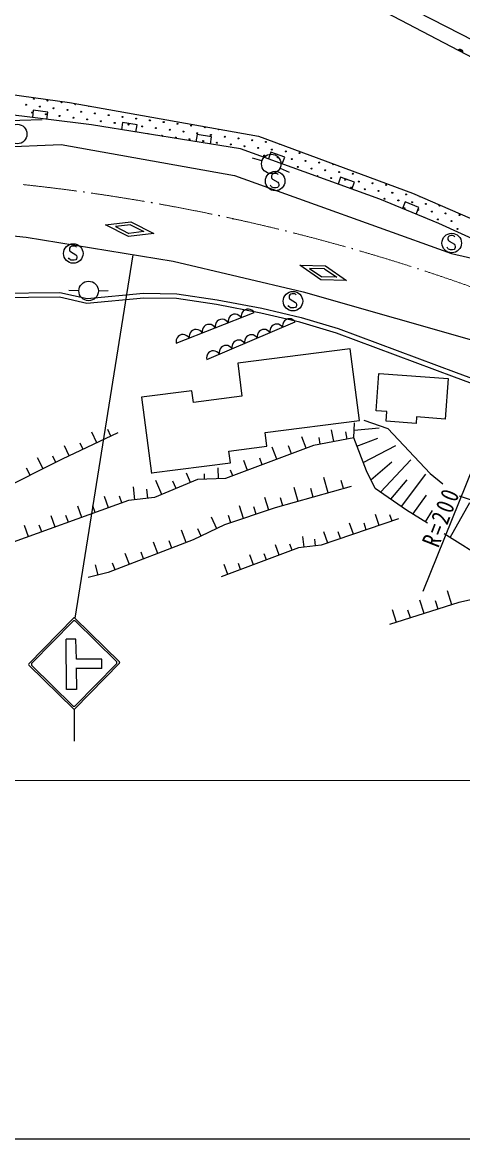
# Model space of a CAD drawing. Units: millimetres, scale not verified. Extents: x 40000 to 680000, y 20000 to 380000.
# Drawn here: x 275032 to 319958, y 205000 to 318812 of the extents above; entities that cross this region are included whole.
import ezdxf

# ---------------------------------------------------------------- set-up
doc = ezdxf.new("R2010")
doc.units = ezdxf.units.MM
doc.header["$LTSCALE"] = 1000
doc.linetypes.add('CHAIN', pattern=[18.5, 12, -1.5, 3.5, -1.5])
for name, color, linetype, lineweight in [('M-BGD', 7, 'Continuous', 25), ('M-BMK', 2, 'CHAIN', 13), ('M-STR-HTXT', 7, 'Continuous', 13), ('M-STR-STRC', 7, 'Continuous', 25), ('M-TTL-BAND', 7, 'Continuous', 25)]:
    doc.layers.add(name, color=color, linetype=linetype, lineweight=lineweight)
doc.styles.add('ＭＳ ゴシック', font='')
doc.styles.get('ＭＳ ゴシック').set_extended_font_data('MS Gothic')

msp = doc.modelspace()

# ---------------------------------------------------------------- linework, layer by layer
at = {"layer": 'M-BGD'}
for p, q in [((302955, 326272), (329204, 312751)), ((328347, 311328), (303721, 324221)), ((319494, 315963), (319539, 316004)), ((319937, 315731), (319494, 315963)), ((319520, 315985), (319941, 315764)), ((319539, 316004), (319587, 316034)), ((319944, 315798), (319545, 316006)), ((319577, 316025), (319941, 315835)), ((319587, 316034), (319655, 316060)), ((319935, 315873), (319613, 316042)), ((319654, 316055), (319922, 315915)), ((319655, 316060), (319718, 316061)), ((319718, 316061), (319779, 316051)), ((319885, 315970), (319720, 316056)), ((319779, 316051), (319848, 316015)), ((319848, 316015), (319891, 315971)), ((319891, 315971), (319926, 315919)), ((319926, 315919), (319943, 315847)), ((319947, 315790), (319937, 315731)), ((319943, 315847), (319947, 315790)), ((271737, 311743), (279837, 310639)), ((282082, 308351), (271524, 309676)), ((276152, 309851), (276059, 309107)), ((277640, 309664), (276152, 309851)), ((277547, 308920), (277640, 309664)), ((279837, 310639), (299134, 307215)), ((262626, 308458), (277058, 308920)), ((285262, 308601), (285143, 307861)), ((286743, 308364), (285262, 308601)), ((297291, 305913), (282082, 308351)), ((286624, 307623), (286743, 308364)), ((292867, 307382), (292748, 306641)), ((294348, 307144), (292867, 307382)), ((270238, 305992), (278982, 306343)), ((278982, 306343), (296681, 303194)), ((294229, 306404), (294348, 307144)), ((299134, 307215), (314839, 301394)), ((311498, 300776), (297291, 305913)), ((300392, 305589), (300137, 304884)), ((301803, 305079), (300392, 305589)), ((301548, 304374), (301803, 305079)), ((299472, 304677), (298518, 304977)), ((301335, 303960), (302244, 303543)), ((296681, 303194), (318801, 295237)), ((300451, 303174), (300445, 303059)), ((300445, 303059), (300449, 302984)), ((300449, 302984), (300488, 302884)), ((300517, 303283), (300451, 303174)), ((300488, 302884), (300558, 302828)), ((300627, 303358), (300517, 303283)), ((300558, 302828), (301100, 302508)), ((300758, 303391), (300627, 303358)), ((300913, 303390), (300758, 303391)), ((301017, 303369), (300913, 303390)), ((301092, 303333), (301017, 303369)), ((301147, 303273), (301092, 303333)), ((307496, 303020), (307241, 302315)), ((308906, 302510), (307496, 303020)), ((300421, 302084), (300352, 302200)), ((300501, 302009), (300421, 302084)), ((300595, 301963), (300501, 302009)), ((300695, 301947), (300595, 301963)), ((300925, 301945), (300695, 301947)), ((301080, 301989), (300925, 301945)), ((301151, 302078), (301080, 301989)), ((301100, 302508), (301159, 302418)), ((301187, 302173), (301151, 302078)), ((301159, 302418), (301198, 302293)), ((301198, 302293), (301187, 302173)), ((308651, 301805), (308906, 302510)), ((317514, 298303), (311498, 300776)), ((314097, 300518), (313812, 299825)), ((315484, 299948), (314097, 300518)), ((314839, 301394), (327947, 295714)), ((315199, 299254), (315484, 299948)), ((262067, 298243), (275423, 296904)), ((283518, 298161), (286110, 298466)), ((286110, 298466), (288442, 297294)), ((328432, 293333), (317514, 298303)), ((285850, 296989), (283518, 298161)), ((286055, 298158), (284546, 297980)), ((284546, 297980), (285904, 297297)), ((288442, 297294), (285850, 296989)), ((287414, 297475), (285904, 297297)), ((286055, 298158), (287414, 297475)), ((318765, 297068), (318635, 297034)), ((318920, 297066), (318765, 297068)), ((319025, 297046), (318920, 297066)), ((275423, 296904), (290438, 294450)), ((280026, 295972), (279915, 295898)), ((280156, 296006), (280026, 295972)), ((280311, 296005), (280156, 296006)), ((280416, 295984), (280311, 296005)), ((280490, 295948), (280416, 295984)), ((280545, 295888), (280490, 295948)), ((318458, 296850), (318452, 296736)), ((318452, 296736), (318456, 296660)), ((318456, 296660), (318495, 296560)), ((318524, 296960), (318458, 296850)), ((318495, 296560), (318565, 296505)), ((318635, 297034), (318524, 296960)), ((318565, 296505), (319107, 296185)), ((319099, 297010), (319025, 297046)), ((319154, 296949), (319099, 297010)), ((319107, 296185), (319166, 296094)), ((319166, 296094), (319205, 295969)), ((319205, 295969), (319194, 295849)), ((279819, 294699), (279750, 294815)), ((279849, 295789), (279843, 295674)), ((279843, 295674), (279847, 295599)), ((279847, 295599), (279886, 295498)), ((279915, 295898), (279849, 295789)), ((279886, 295498), (279956, 295443)), ((279956, 295443), (280498, 295123)), ((280498, 295123), (280557, 295032)), ((280585, 294787), (280549, 294693)), ((280557, 295032), (280596, 294907)), ((280596, 294907), (280585, 294787)), ((318428, 295761), (318359, 295876)), ((318508, 295685), (318428, 295761)), ((318602, 295639), (318508, 295685)), ((318702, 295623), (318602, 295639)), ((318932, 295621), (318702, 295623)), ((318801, 295237), (329477, 292822)), ((319088, 295665), (318932, 295621)), ((319158, 295754), (319088, 295665)), ((319194, 295849), (319158, 295754)), ((279899, 294623), (279819, 294699)), ((279993, 294577), (279899, 294623)), ((280093, 294562), (279993, 294577)), ((280323, 294559), (280093, 294562)), ((280479, 294603), (280323, 294559)), ((280549, 294693), (280479, 294603)), ((290438, 294450), (303676, 291339)), ((305501, 292559), (303353, 294041)), ((303353, 294041), (305962, 293987)), ((305866, 293689), (304346, 293720)), ((304346, 293720), (305598, 292857)), ((305866, 293689), (307117, 292825)), ((305962, 293987), (308111, 292504)), ((308111, 292504), (305501, 292559)), ((307117, 292825), (305598, 292857)), ((280794, 291445), (279794, 291462)), ((282794, 291450), (283793, 291473)), ((260145, 291077), (278873, 291278)), ((278820, 290778), (260153, 290577)), ((281604, 290147), (278820, 290778)), ((278873, 291278), (281636, 290652)), ((287431, 290703), (281604, 290147)), ((281636, 290652), (287412, 291203)), ((287412, 291203), (290794, 291143)), ((290752, 290643), (287431, 290703)), ((294841, 290032), (290752, 290643)), ((290794, 291143), (294924, 290525)), ((294924, 290525), (299456, 289663)), ((302265, 290926), (302259, 290811)), ((302259, 290811), (302263, 290736)), ((302263, 290736), (302302, 290636)), ((302331, 291036), (302265, 290926)), ((302302, 290636), (302372, 290580)), ((302441, 291110), (302331, 291036)), ((302372, 290580), (302914, 290261)), ((302571, 291144), (302441, 291110)), ((302726, 291142), (302571, 291144)), ((302831, 291121), (302726, 291142)), ((302906, 291086), (302831, 291121)), ((302960, 291025), (302906, 291086)), ((302914, 290261), (302973, 290170)), ((303676, 291339), (328630, 284214)), ((290724, 286111), (298701, 289221)), ((299351, 289173), (294841, 290032)), ((297463, 289232), (297391, 289036)), ((297579, 289369), (297463, 289232)), ((297715, 289480), (297579, 289369)), ((297921, 289560), (297715, 289480)), ((298097, 289571), (297921, 289560)), ((298274, 289549), (298097, 289571)), ((298461, 289453), (298274, 289549)), ((298591, 289354), (298461, 289453)), ((298701, 289221), (298591, 289354)), ((303346, 288229), (299351, 289173)), ((299456, 289663), (303474, 288712)), ((302235, 289837), (302166, 289952)), ((302314, 289761), (302235, 289837)), ((302409, 289715), (302314, 289761)), ((302509, 289699), (302409, 289715)), ((302739, 289697), (302509, 289699)), ((302894, 289741), (302739, 289697)), ((302965, 289830), (302894, 289741)), ((303001, 289925), (302965, 289830)), ((302973, 290170), (303012, 290045)), ((303012, 290045), (303001, 289925)), ((327419, 289357), (315886, 260799)), ((293933, 288005), (293727, 287925)), ((293841, 284446), (302884, 288269)), ((294109, 288016), (293933, 288005)), ((294286, 287994), (294109, 288016)), ((294473, 287898), (294286, 287994)), ((294732, 287999), (294706, 287840)), ((294805, 288196), (294732, 287999)), ((294920, 288332), (294805, 288196)), ((295057, 288443), (294920, 288332)), ((295263, 288524), (295057, 288443)), ((295438, 288535), (295263, 288524)), ((295616, 288512), (295438, 288535)), ((295802, 288416), (295616, 288512)), ((295933, 288318), (295802, 288416)), ((296042, 288184), (295933, 288318)), ((296061, 288517), (296036, 288358)), ((296036, 288358), (296042, 288184)), ((296134, 288714), (296061, 288517)), ((296249, 288851), (296134, 288714)), ((296386, 288962), (296249, 288851)), ((296592, 289042), (296386, 288962)), ((296768, 289053), (296592, 289042)), ((296945, 289030), (296768, 289053)), ((297132, 288935), (296945, 289030)), ((297262, 288836), (297132, 288935)), ((297371, 288703), (297262, 288836)), ((297391, 289036), (297365, 288876)), ((297365, 288876), (297371, 288703)), ((300617, 287950), (300485, 287837)), ((300817, 288035), (300617, 287950)), ((300989, 288050), (300817, 288035)), ((301164, 288033), (300989, 288050)), ((301350, 287944), (301164, 288033)), ((301602, 288051), (301581, 287893)), ((301668, 288246), (301602, 288051)), ((301777, 288384), (301668, 288246)), ((301909, 288496), (301777, 288384)), ((302109, 288581), (301909, 288496)), ((302281, 288597), (302109, 288581)), ((302456, 288579), (302281, 288597)), ((302642, 288490), (302456, 288579)), ((302773, 288397), (302642, 288490)), ((302884, 288269), (302773, 288397)), ((307097, 287135), (303346, 288229)), ((303474, 288712), (307255, 287609)), ((291068, 286888), (290932, 286777)), ((291274, 286969), (291068, 286888)), ((291450, 286980), (291274, 286969)), ((291627, 286957), (291450, 286980)), ((291814, 286861), (291627, 286957)), ((291944, 286763), (291814, 286861)), ((292073, 286962), (292047, 286803)), ((292146, 287159), (292073, 286962)), ((292261, 287296), (292146, 287159)), ((292398, 287407), (292261, 287296)), ((292604, 287487), (292398, 287407)), ((292779, 287498), (292604, 287487)), ((292957, 287475), (292779, 287498)), ((293143, 287379), (292957, 287475)), ((293274, 287281), (293143, 287379)), ((293383, 287148), (293274, 287281)), ((293403, 287481), (293377, 287321)), ((293377, 287321), (293383, 287148)), ((293475, 287677), (293403, 287481)), ((293590, 287814), (293475, 287677)), ((293727, 287925), (293590, 287814)), ((294603, 287799), (294473, 287898)), ((294713, 287666), (294603, 287799)), ((294706, 287840), (294713, 287666)), ((298033, 286858), (297902, 286745)), ((298233, 286942), (298033, 286858)), ((298406, 286958), (298233, 286942)), ((298581, 286941), (298406, 286958)), ((298767, 286852), (298581, 286941)), ((298897, 286759), (298767, 286852)), ((299018, 286958), (298997, 286801)), ((299084, 287154), (299018, 286958)), ((299194, 287291), (299084, 287154)), ((299325, 287404), (299194, 287291)), ((299525, 287488), (299325, 287404)), ((299697, 287504), (299525, 287488)), ((299872, 287487), (299697, 287504)), ((300058, 287398), (299872, 287487)), ((300189, 287305), (300058, 287398)), ((300300, 287177), (300189, 287305)), ((300310, 287504), (300289, 287347)), ((300289, 287347), (300300, 287177)), ((300376, 287700), (300310, 287504)), ((300485, 287837), (300376, 287700)), ((301481, 287851), (301350, 287944)), ((301592, 287723), (301481, 287851)), ((301581, 287893), (301592, 287723)), ((319117, 282633), (307097, 287135)), ((307255, 287609), (319292, 283101)), ((290744, 286444), (290718, 286284)), ((290718, 286284), (290724, 286111)), ((290816, 286641), (290744, 286444)), ((290932, 286777), (290816, 286641)), ((292054, 286629), (291944, 286763)), ((292047, 286803), (292054, 286629)), ((295450, 285765), (295318, 285653)), ((295650, 285850), (295450, 285765)), ((295822, 285866), (295650, 285850)), ((295997, 285848), (295822, 285866)), ((296183, 285759), (295997, 285848)), ((296314, 285666), (296183, 285759)), ((296435, 285866), (296414, 285708)), ((296414, 285708), (296425, 285538)), ((296501, 286061), (296435, 285866)), ((296610, 286199), (296501, 286061)), ((296741, 286311), (296610, 286199)), ((296942, 286396), (296741, 286311)), ((297114, 286412), (296942, 286396)), ((297289, 286394), (297114, 286412)), ((297475, 286305), (297289, 286394)), ((297606, 286212), (297475, 286305)), ((297717, 286084), (297606, 286212)), ((297727, 286412), (297706, 286255)), ((297706, 286255), (297717, 286084)), ((297793, 286607), (297727, 286412)), ((297902, 286745), (297793, 286607)), ((299009, 286630), (298897, 286759)), ((298997, 286801), (299009, 286630)), ((293851, 284773), (293830, 284616)), ((293830, 284616), (293841, 284446)), ((293917, 284969), (293851, 284773)), ((294026, 285106), (293917, 284969)), ((294158, 285219), (294026, 285106)), ((294358, 285304), (294158, 285219)), ((294530, 285319), (294358, 285304)), ((294705, 285302), (294530, 285319)), ((294891, 285213), (294705, 285302)), ((295022, 285120), (294891, 285213)), ((295133, 284992), (295022, 285120)), ((295143, 285320), (295122, 285162)), ((295122, 285162), (295133, 284992)), ((295209, 285515), (295143, 285320)), ((295318, 285653), (295209, 285515)), ((296425, 285538), (296314, 285666)), ((308481, 285531), (297010, 284060)), ((309419, 278220), (308481, 285531)), ((297010, 284060), (297443, 280688)), ((311115, 279214), (311403, 283021)), ((311448, 283020), (318492, 282489)), ((318492, 282489), (318181, 278360)), ((346666, 272389), (319117, 282633)), ((319292, 283101), (346843, 272857)), ((292325, 281258), (287204, 280602)), ((292480, 280052), (292325, 281258)), ((287204, 280602), (288201, 272825)), ((297443, 280688), (292480, 280052)), ((312236, 279129), (311115, 279214)), ((312162, 278156), (312236, 279129)), ((299799, 276986), (309419, 278220)), ((308851, 276462), (308916, 277978)), ((309871, 278248), (312326, 277392)), ((315201, 277927), (312162, 278156)), ((315251, 278581), (315201, 277927)), ((318181, 278360), (315251, 278581)), ((284765, 276961), (279105, 274264)), ((282642, 275950), (282127, 277032)), ((284057, 276624), (283740, 277291)), ((299977, 275594), (299799, 276986)), ((306800, 276070), (306574, 277254)), ((308168, 276331), (308026, 277073)), ((308884, 277220), (311440, 277480)), ((312326, 277392), (316654, 272827)), ((279812, 274601), (279324, 275627)), ((281227, 275276), (280926, 275908)), ((304749, 275678), (295759, 272288)), ((296118, 275099), (299977, 275594)), ((301003, 274266), (300535, 275507)), ((302502, 274831), (302194, 275647)), ((304000, 275396), (303563, 276556)), ((308851, 276462), (304749, 275678)), ((305433, 275809), (305304, 276487)), ((310144, 273083), (308851, 276462)), ((309174, 275617), (311303, 276431)), ((309821, 273927), (313154, 275676)), ((277145, 273284), (276580, 274414)), ((278451, 273938), (278138, 274565)), ((296271, 273905), (296118, 275099)), ((299505, 273701), (299252, 274370)), ((279105, 274264), (272572, 270997)), ((275838, 272631), (275474, 273359)), ((288202, 272870), (296271, 273905)), ((295048, 272270), (295020, 273376)), ((296508, 272571), (296285, 273162)), ((298006, 273136), (297633, 274126)), ((310593, 272185), (312729, 273994)), ((311575, 270919), (314666, 274197)), ((292916, 272217), (288515, 270376)), ((289249, 270683), (288656, 272100)), ((290716, 271296), (290404, 272042)), ((292182, 271910), (291788, 272853)), ((295759, 272288), (292916, 272217)), ((293626, 272234), (293613, 272782)), ((306249, 270843), (305807, 272397)), ((307794, 271282), (307563, 272097)), ((311042, 271288), (310144, 273083)), ((312640, 270182), (314282, 272177)), ((313706, 269445), (316192, 272762)), ((316654, 272827), (317930, 271752)), ((286526, 270141), (286371, 271448)), ((287852, 270298), (287744, 271211)), ((308567, 271502), (300840, 269305)), ((303158, 269964), (302757, 271375)), ((304703, 270403), (304450, 271293)), ((314239, 269076), (311042, 271288)), ((285863, 270062), (270881, 264652)), ((283820, 269324), (283409, 270462)), ((285182, 269816), (284935, 270500)), ((288515, 270376), (285863, 270062)), ((300193, 269088), (299762, 270372)), ((301612, 269525), (301384, 270328)), ((314876, 268676), (316261, 270592)), ((318697, 266275), (320701, 269874)), ((319607, 270551), (325274, 268583)), ((281096, 268341), (280686, 269476)), ((282458, 268833), (282212, 269514)), ((300840, 269305), (295669, 267568)), ((297608, 268219), (297176, 269505)), ((298901, 268653), (298642, 269424)), ((311435, 267514), (311049, 268651)), ((312748, 267961), (312531, 268599)), ((316359, 267744), (314239, 269076)), ((316149, 267875), (316870, 269048)), ((275648, 266374), (275240, 267503)), ((277010, 266865), (276765, 267544)), ((278372, 267357), (277963, 268489)), ((279734, 267849), (279488, 268529)), ((295669, 267568), (292476, 266054)), ((294871, 267189), (294322, 268348)), ((296316, 267785), (296065, 268531)), ((313404, 268184), (305528, 265506)), ((308810, 266622), (308424, 267755)), ((310122, 267068), (309891, 267749)), ((291751, 265775), (291269, 267030)), ((293275, 266432), (292929, 267161)), ((303792, 265305), (303664, 266406)), ((306184, 265729), (305800, 266858)), ((307497, 266176), (307266, 266854)), ((324428, 262673), (318083, 266661)), ((292476, 266054), (283775, 262709)), ((288851, 264660), (288413, 265798)), ((290301, 265218), (290025, 265936)), ((303213, 265237), (295334, 262271)), ((301243, 264496), (300850, 265540)), ((302556, 264990), (302319, 265621)), ((305528, 265506), (303213, 265237)), ((304949, 265439), (304871, 266108)), ((285951, 263545), (285517, 264674)), ((287401, 264103), (287141, 264779)), ((298617, 263507), (298229, 264538)), ((299930, 264001), (299696, 264624)), ((282761, 262453), (282492, 263517)), ((284500, 262988), (284239, 263667)), ((295991, 262518), (295608, 263535)), ((297304, 263013), (297073, 263627)), ((283775, 262709), (281747, 262197)), ((318853, 259434), (318399, 260860)), ((326242, 261148), (319557, 259658)), ((319557, 259658), (312509, 257416)), ((316033, 258537), (315595, 259914)), ((317443, 258985), (317172, 259837)), ((313214, 257640), (312803, 258932)), ((314624, 258089), (314369, 258889))]:
    msp.add_line(p, q, dxfattribs=at)
for centre, radius in [((276211, 311017), 49.8), ((277614, 310841), 49.8), ((279017, 310665), 49.8), ((275421, 310403), 49.8), ((276035, 309614), 49.8), ((276824, 310227), 49.8), ((278228, 310051), 49.8), ((279631, 309875), 49.8), ((281034, 309699), 49.8), ((282437, 309523), 49.8), ((277438, 309438), 49.8), ((278841, 309262), 49.8), ((280245, 309086), 49.8), ((281648, 308910), 49.8), ((283051, 308734), 49.8), ((283841, 309347), 49.8), ((284454, 308558), 49.8), ((285244, 309171), 49.8), ((285857, 308382), 49.8), ((286647, 308995), 49.8), ((288050, 308819), 49.8), ((289453, 308643), 49.8), ((290857, 308467), 49.8), ((274513, 307418), 995), ((287261, 308206), 49.8), ((288664, 308030), 49.8), ((290067, 307853), 49.8), ((291470, 307677), 49.8), ((292260, 308291), 49.8), ((292873, 307501), 49.8), ((293663, 308115), 49.8), ((294277, 307325), 49.8), ((290681, 307064), 49.8), ((292084, 306888), 49.8), ((293487, 306712), 49.8), ((294890, 306536), 49.8), ((295680, 307149), 49.8), ((296293, 306360), 49.8), ((297083, 306973), 49.8), ((297697, 306184), 49.8), ((298486, 306797), 49.8), ((299890, 306621), 49.8), ((299100, 306008), 49.8), ((300426, 304378), 995), ((299713, 305218), 49.8), ((300503, 305832), 49.8), ((301117, 305042), 49.8), ((301906, 305656), 49.8), ((303310, 305480), 49.8), ((302520, 304866), 49.8), ((303133, 304076), 49.8), ((303923, 304690), 49.8), ((304537, 303900), 49.8), ((305326, 304514), 49.8), ((306730, 304338), 49.8), ((300831, 302630), 995), ((305940, 303724), 49.8), ((306554, 302935), 49.8), ((307343, 303548), 49.8), ((307957, 302759), 49.8), ((308746, 303372), 49.8), ((308570, 301969), 49.8), ((309360, 302583), 49.8), ((309974, 301793), 49.8), ((310763, 302407), 49.8), ((311377, 301617), 49.8), ((312166, 302231), 49.8), ((311990, 300827), 49.8), ((312780, 301441), 49.8), ((313394, 300651), 49.8), ((314183, 301265), 49.8), ((314797, 300475), 49.8), ((314007, 299862), 49.8), ((315410, 299686), 49.8), ((316200, 300299), 49.8), ((316814, 299510), 49.8), ((317603, 300123), 49.8), ((318217, 299334), 49.8), ((296519, 298779), 22.5), ((317427, 298720), 49.8), ((318830, 298544), 49.8), ((319620, 299158), 49.8), ((318838, 296307), 995), ((319444, 297754), 49.8), ((280229, 295245), 995), ((281794, 291427), 995), ((302645, 290383), 995)]:
    msp.add_circle(centre, radius, dxfattribs=at)
for centre, radius, start, end in [((280421, 310489), 49.8, 103.83698, 56.04287), ((281824, 310313), 49.8, 201.86172, 318.0181), ((287874, 307416), 49.8, 358.56195, 163.22162), ((295066, 307939), 49.8, 172.38879, 347.49103), ((289277, 307240), 49.8, 293.99011, 227.79346), ((301293, 306445), 49.8, 194.49887, 304.82326), ((305150, 303111), 49.8, 291.35022, 208.88931), ((254002, 104346), 199046, 82.09195, 82.125), ((315586, 301089), 49.8, 177.30798, 315.83917), ((254002, 104346), 199046, 80.077, 80.11002), ((254002, 104346), 199046, 78.06201, 78.09506), ((316024, 298896), 49.8, 358.66779, 136.64587), ((254002, 104346), 199046, 76.04706, 76.08008), ((254002, 104346), 199046, 74.03207, 74.06512), ((254002, 104346), 199046, 72.01712, 72.05014)]:
    msp.add_arc(centre, radius, start, end, dxfattribs=at)
at = {"layer": 'M-BMK'}
for start, end in [(82.32318, 83.90872), (80.30823, 81.89377), (78.29324, 79.87878), (76.27829, 77.86383), (74.26331, 75.84885), (72.24835, 73.83389), (70.23337, 71.81891)]:
    msp.add_arc((254002, 104346), 199046, start, end, dxfattribs=at)
at = {"layer": 'M-STR-HTXT'}
msp.add_line((87882, 241517), (381126, 241517), dxfattribs=at)
at = {"layer": 'M-STR-STRC'}
for p, q in [((286321, 295123), (280399, 258069)), ((275696, 253426), (280257, 258068)), ((276021, 253500), (280190, 257742)), ((280399, 258069), (284940, 253607)), ((280472, 257745), (284614, 253675)), ((280505, 255941), (279507, 255932)), ((279552, 250781), (279507, 255932)), ((280546, 253876), (280505, 255941)), ((283133, 253899), (280546, 253876)), ((283141, 252946), (283133, 253899)), ((280238, 248822), (275697, 253285)), ((276023, 253217), (280165, 249147)), ((284941, 253465), (280380, 248824)), ((284617, 253392), (280448, 249150)), ((283141, 252946), (280509, 252923)), ((280532, 252923), (280550, 250790)), ((280550, 250790), (279552, 250781)), ((280309, 248794), (280337, 245519))]:
    msp.add_line(p, q, dxfattribs=at)
for centre, radius, start, end in [((280332, 257602), 200, 45.5, 135.50003), ((280329, 257998), 100, 45.5, 135.50003), ((275767, 253356), 100, 135.50003, 225.50003), ((276163, 253360), 200, 135.50003, 225.50003), ((284474, 253532), 200, 315.49998, 45.5), ((284870, 253535), 100, 315.49998, 45.5), ((280305, 249290), 200, 225.50003, 315.49998), ((280309, 248894), 100, 225.50003, 315.49998)]:
    msp.add_arc(centre, radius, start, end, dxfattribs=at)
at = {"layer": 'M-TTL-BAND'}
msp.add_line((40000, 205000), (579000, 205000), dxfattribs=at)

# ---------------------------------------------------------------- texts
at = {"layer": 'M-BGD', "insert": (317491, 265151), "char_height": 1833, "attachment_point": 7, "rotation": 68.6, "style": 'ＭＳ ゴシック'}
msp.add_mtext('\\T1.25;\\W0.8;R=200', dxfattribs=at)

doc.saveas('drawing.dxf')
